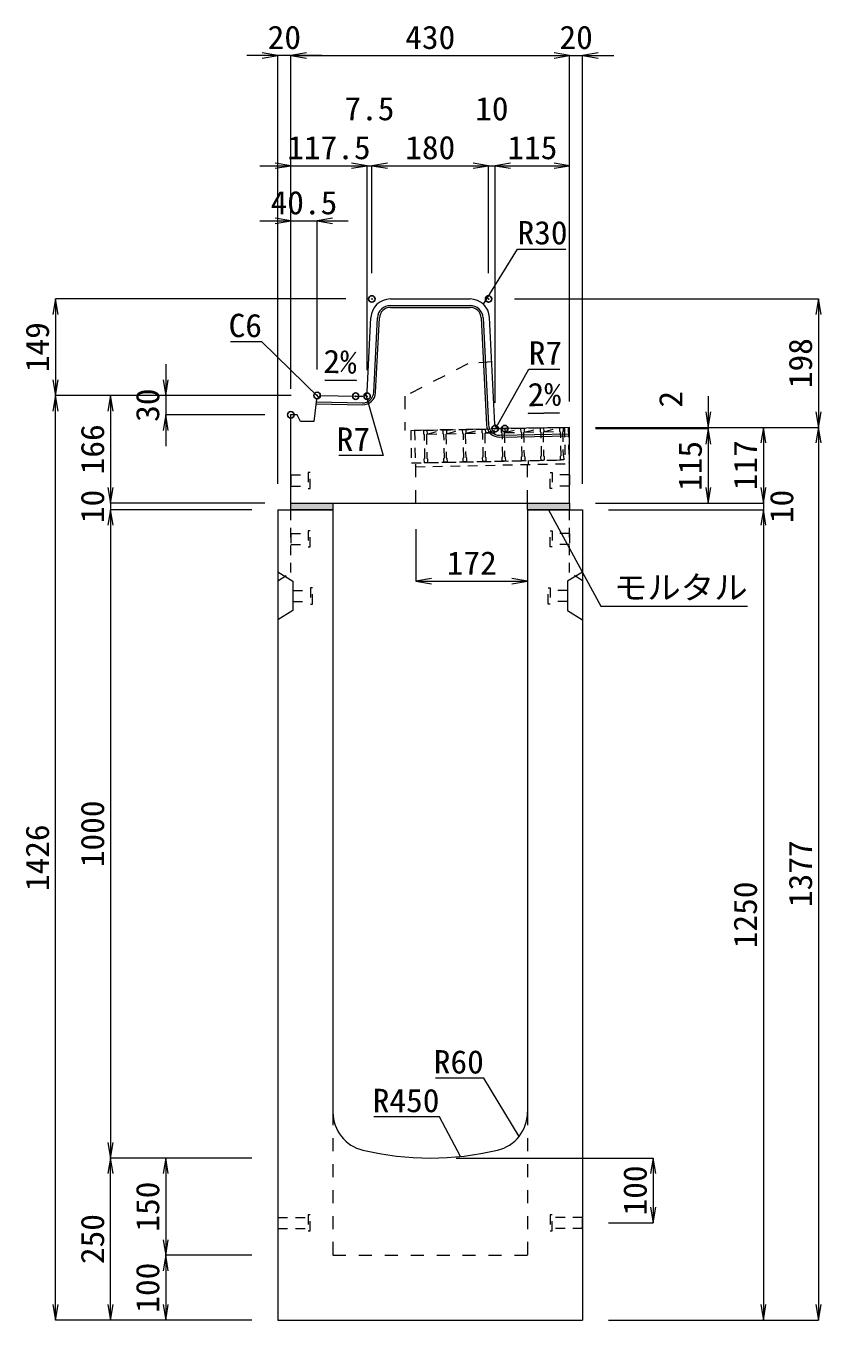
# Model space of a CAD drawing. Units: millimetres at full size. Extents: x -22536 to 51867, y -19720 to 38340.
# Drawn here: x 19776 to 21003, y -14970 to -12974 of the extents above; entities that cross this region are included whole.
import ezdxf
from ezdxf.enums import TextEntityAlignment as Align

# ---------------------------------------------------------------- set-up
doc = ezdxf.new("R2010")
doc.units = ezdxf.units.MM
doc.header["$LTSCALE"] = 20
doc.header["$PDMODE"] = 32
doc.header["$PDSIZE"] = 10
doc.linetypes.add('USER1', pattern=[2, 1, -1])
doc.linetypes.add('USER2', pattern=[1.35, 0.75, -0.6])
for name, color, linetype, lineweight in [('インサート', 3, 'USER2', 9), ('グレーチング', 7, 'USER2', 5), ('モルタル', 7, 'Continuous', 9), ('受枠', 3, 'USER2', 9), ('寸法線', 7, 'Continuous', 13), ('引出線', 4, 'Continuous', 13), ('本体', 2, 'Continuous', 13), ('目地', 132, 'Continuous', 5)]:
    doc.layers.add(name, color=color, linetype=linetype, lineweight=lineweight)
doc.layers.add('作業エリア', color=11, linetype='Continuous')
doc.styles.add('ＭＳ 明朝', font='')
doc.styles.get('ＭＳ 明朝').set_extended_font_data('MS Mincho')

# ---------------------------------------------------------------- blocks, each defined once
blk = doc.blocks.new('open_arrow')
at = {"color": 0, "linetype": 'Continuous', "lineweight": -2}
blk.add_lwpolyline([(7.5, 1.25), (0, 0), (7.5, -1.25)], dxfattribs=at)

msp = doc.modelspace()

# ---------------------------------------------------------------- hatches: boundary and pattern name
at = {"layer": 'モルタル'}
for points in [[(20250, -13720), (20250, -13710), (20185, -13710), (20185, -13720)], [(20615, -13720), (20615, -13710), (20550, -13710), (20550, -13720)]]:
    msp.add_hatch(color=256, dxfattribs=at).paths.add_polyline_path(points)

# ---------------------------------------------------------------- linework, layer by layer
at = {"layer": 'インサート'}
for p, q in [((20185, -13666.5), (20212, -13666.5)), ((20185, -13666.5), (20185, -13683.5)), ((20215, -13662.5), (20212, -13662.5)), ((20212, -13662.5), (20212, -13687.5)), ((20215, -13687.5), (20215, -13662.5)), ((20585, -13662.5), (20588, -13662.5)), ((20585, -13687.5), (20585, -13662.5)), ((20588, -13662.5), (20588, -13687.5)), ((20615, -13666.5), (20588, -13666.5)), ((20615, -13666.5), (20615, -13683.5)), ((20185, -13683.5), (20212, -13683.5)), ((20212, -13687.5), (20215, -13687.5)), ((20588, -13687.5), (20585, -13687.5)), ((20615, -13683.5), (20588, -13683.5)), ((20215, -13752.5), (20212, -13752.5)), ((20212, -13752.5), (20212, -13777.5)), ((20215, -13777.5), (20215, -13752.5)), ((20585, -13752.5), (20588, -13752.5)), ((20585, -13777.5), (20585, -13752.5)), ((20588, -13752.5), (20588, -13777.5)), ((20185, -13756.5), (20212, -13756.5)), ((20185, -13756.5), (20185, -13773.5)), ((20185, -13773.5), (20212, -13773.5)), ((20615, -13756.5), (20588, -13756.5)), ((20615, -13773.5), (20588, -13773.5)), ((20615, -13756.5), (20615, -13773.5)), ((20212, -13777.5), (20215, -13777.5)), ((20588, -13777.5), (20585, -13777.5)), ((20188.2, -13844.5), (20215.2, -13844.5)), ((20188.2, -13844.5), (20188.2, -13861.5)), ((20218.2, -13840.5), (20215.2, -13840.5)), ((20215.2, -13840.5), (20215.2, -13865.5)), ((20218.2, -13865.5), (20218.2, -13840.5)), ((20581.8, -13840.5), (20584.8, -13840.5)), ((20581.8, -13865.5), (20581.8, -13840.5)), ((20584.8, -13840.5), (20584.8, -13865.5)), ((20611.8, -13844.5), (20584.8, -13844.5)), ((20611.8, -13844.5), (20611.8, -13861.5)), ((20188.2, -13861.5), (20215.2, -13861.5)), ((20215.2, -13865.5), (20218.2, -13865.5)), ((20584.8, -13865.5), (20581.8, -13865.5)), ((20611.8, -13861.5), (20584.8, -13861.5)), ((20165, -14811.5), (20212, -14811.5)), ((20165, -14811.5), (20165, -14828.5)), ((20215, -14807.5), (20212, -14807.5)), ((20212, -14807.5), (20212, -14832.5)), ((20215, -14832.5), (20215, -14807.5)), ((20588, -14807.5), (20585, -14807.5)), ((20585, -14807.5), (20585, -14832.5)), ((20588, -14832.5), (20588, -14807.5)), ((20635, -14811.5), (20588, -14811.5)), ((20635, -14828.5), (20635, -14811.5)), ((20165, -14828.5), (20212, -14828.5)), ((20635, -14828.5), (20588, -14828.5)), ((20212, -14832.5), (20215, -14832.5)), ((20585, -14832.5), (20588, -14832.5))]:
    msp.add_line(p, q, dxfattribs=at)
at = {"layer": 'グレーチング'}
for p, q in [((20389.92, -13597.5), (20604.88, -13593.2)), ((20545.01, -13600.4), (20569.89, -13593.9)), ((20575.01, -13599.8), (20599.88, -13593.3)), ((20395.04, -13603.4), (20419.92, -13596.9)), ((20395.04, -13603.4), (20420.04, -13602.9)), ((20425.04, -13602.8), (20449.91, -13596.3)), ((20425.04, -13602.8), (20450.03, -13602.3)), ((20455.03, -13602.2), (20479.91, -13595.7)), ((20455.03, -13602.2), (20480.03, -13601.7)), ((20485.03, -13601.6), (20509.9, -13595.1)), ((20485.03, -13601.6), (20510.02, -13601.1)), ((20515.02, -13601), (20539.89, -13594.5)), ((20515.02, -13601), (20540.01, -13600.5)), ((20545.01, -13600.4), (20570.01, -13599.9)), ((20575.01, -13599.8), (20600, -13599.3)), ((20390.92, -13647.49), (20605.88, -13643.19))]:
    msp.add_line(p, q, dxfattribs=at)
for points in [[(20569.89, -13593.9), (20574.89, -13593.8), (20575.01, -13599.8), (20574.03, -13600.82), (20574.75, -13636.81), (20575.77, -13637.79), (20575.89, -13643.79), (20570.89, -13643.89), (20570.77, -13637.89), (20571.75, -13636.87), (20571.03, -13600.88), (20570.01, -13599.9)], [(20599.88, -13593.3), (20604.88, -13593.2), (20605, -13599.2), (20604.02, -13600.22), (20604.74, -13636.21), (20605.76, -13637.19), (20605.88, -13643.19), (20600.88, -13643.29), (20600.76, -13637.29), (20601.74, -13636.27), (20601.02, -13600.28), (20600, -13599.3)], [(20389.92, -13597.5), (20394.92, -13597.4), (20395.04, -13603.4), (20394.06, -13604.42), (20394.78, -13640.41), (20395.8, -13641.39), (20395.92, -13647.39), (20390.92, -13647.49), (20390.8, -13641.49), (20391.78, -13640.47), (20391.06, -13604.48), (20390.04, -13603.5)], [(20419.92, -13596.9), (20424.92, -13596.8), (20425.04, -13602.8), (20424.06, -13603.82), (20424.78, -13639.81), (20425.8, -13640.79), (20425.92, -13646.79), (20420.92, -13646.89), (20420.8, -13640.89), (20421.78, -13639.87), (20421.06, -13603.88), (20420.04, -13602.9)], [(20449.91, -13596.3), (20454.91, -13596.2), (20455.03, -13602.2), (20454.05, -13603.22), (20454.77, -13639.21), (20455.79, -13640.19), (20455.91, -13646.19), (20450.91, -13646.29), (20450.79, -13640.29), (20451.77, -13639.27), (20451.05, -13603.28), (20450.03, -13602.3)], [(20479.91, -13595.7), (20484.91, -13595.6), (20485.03, -13601.6), (20484.05, -13602.62), (20484.77, -13638.61), (20485.79, -13639.59), (20485.91, -13645.59), (20480.91, -13645.69), (20480.79, -13639.69), (20481.77, -13638.67), (20481.05, -13602.68), (20480.03, -13601.7)], [(20509.9, -13595.1), (20514.9, -13595), (20515.02, -13601), (20514.04, -13602.02), (20514.76, -13638.01), (20515.78, -13638.99), (20515.9, -13644.99), (20510.9, -13645.09), (20510.78, -13639.09), (20511.76, -13638.07), (20511.04, -13602.08), (20510.02, -13601.1)], [(20539.89, -13594.5), (20544.89, -13594.4), (20545.01, -13600.4), (20544.03, -13601.42), (20544.75, -13637.41), (20545.77, -13638.39), (20545.89, -13644.39), (20540.89, -13644.49), (20540.77, -13638.49), (20541.75, -13637.47), (20541.03, -13601.48), (20540.01, -13600.5)]]:
    msp.add_lwpolyline(points, close=True, dxfattribs=at)
at = {"layer": 'モルタル'}
for points in [[(20185, -13710), (20250, -13710), (20250, -13720), (20185, -13720)], [(20550, -13710), (20615, -13710), (20615, -13720), (20550, -13720)]]:
    msp.add_lwpolyline(points, close=True, dxfattribs=at)
at = {"layer": '作業エリア'}
for p in [(20310, -13395), (20490, -13395), (20225.5, -13543.81), (20285, -13545), (20302.5, -13545), (20185, -13573.81), (20500, -13595), (20515, -13595)]:
    msp.add_point(p, dxfattribs=at)
at = {"layer": '受枠'}
for p, q in [((20369.93, -13597.9), (20612.88, -13593.04)), ((20606.88, -13593.16), (20607.88, -13643.15)), ((20612.88, -13593.04), (20614, -13649.03)), ((20369.93, -13597.9), (20370.93, -13647.89)), ((20375.93, -13597.78), (20377.05, -13653.77)), ((20370.93, -13647.89), (20607.88, -13643.15)), ((20377.05, -13653.77), (20614, -13649.03)), ((20550.89, -13644.29), (20551.01, -13650.29))]:
    msp.add_line(p, q, dxfattribs=at)
at = {"layer": '寸法線'}
for p, q in [((20233, -13019.42), (20117, -13019.42)), ((20165, -13680), (20165, -13019.42)), ((20185, -13019.42), (20615, -13019.42)), ((20185, -13533.81), (20185, -13019.42)), ((20185, -13533.81), (20185, -13019.42)), ((20567, -13019.42), (20683, -13019.42)), ((20615, -13553), (20615, -13019.42)), ((20615, -13553), (20615, -13019.42)), ((20635, -13680), (20635, -13019.42)), ((20137, -13189.42), (20302.5, -13189.42)), ((20185, -13533.81), (20185, -13189.42)), ((20254.5, -13189.42), (20358, -13189.42)), ((20302.5, -13505), (20302.5, -13189.42)), ((20302.5, -13505), (20302.5, -13189.42)), ((20310, -13355), (20310, -13189.42)), ((20310, -13189.42), (20490, -13189.42)), ((20310, -13355), (20310, -13189.42)), ((20442, -13189.42), (20548, -13189.42)), ((20490, -13355), (20490, -13189.42)), ((20490, -13355), (20490, -13189.42)), ((20500, -13555), (20500, -13189.42)), ((20500, -13189.42), (20615, -13189.42)), ((20500, -13555), (20500, -13189.42)), ((20615, -13553), (20615, -13189.42)), ((20137, -13274.42), (20273.5, -13274.42)), ((20185, -13533.81), (20185, -13274.42)), ((20225.5, -13503.81), (20225.5, -13274.42)), ((19822.06, -13395), (19822.06, -13543.81)), ((20270, -13395), (19822.06, -13395)), ((20530, -13395), (20998.78, -13395)), ((20998.78, -13395), (20998.78, -13593)), ((19992.06, -13495.81), (19992.06, -13621.81)), ((20185.5, -13543.81), (19822.06, -13543.81)), ((19822.06, -14970), (19822.06, -13543.81)), ((20185.5, -13543.81), (19822.06, -13543.81)), ((19907.06, -13543.81), (19907.06, -13710)), ((20185.5, -13543.81), (19907.06, -13543.81)), ((20185.5, -13543.81), (19992.06, -13543.81)), ((20828.78, -13545), (20828.78, -13643)), ((20145, -13573.81), (19992.06, -13573.81)), ((20655, -13593), (20828.78, -13593)), ((20655, -13593), (20913.78, -13593)), ((20655, -13593), (20998.78, -13593)), ((20655, -13593), (20998.78, -13593)), ((20913.78, -13593), (20913.78, -13710)), ((20998.78, -13593), (20998.78, -14970)), ((20655, -13595), (20828.78, -13595)), ((20655, -13595), (20828.78, -13595)), ((20828.78, -13595), (20828.78, -13710)), ((19907.06, -13662), (19907.06, -13768)), ((20913.78, -13662), (20913.78, -13768)), ((20145, -13710), (19907.06, -13710)), ((20145, -13710), (19907.06, -13710)), ((20655, -13710), (20828.78, -13710)), ((20655, -13710), (20913.78, -13710)), ((20655, -13710), (20913.78, -13710)), ((20125, -13720), (19907.06, -13720)), ((19907.06, -13720), (19907.06, -14720)), ((20125, -13720), (19907.06, -13720)), ((20675, -13720), (20913.78, -13720)), ((20675, -13720), (20913.78, -13720)), ((20913.78, -13720), (20913.78, -14970)), ((20378, -13750), (20378, -13830.23)), ((20378, -13830.23), (20550, -13830.23)), ((20125, -14720), (19907.06, -14720)), ((19907.06, -14970), (19907.06, -14720)), ((20125, -14720), (19907.06, -14720)), ((19992.06, -14720), (19992.06, -14870)), ((20125, -14720), (19992.06, -14720)), ((20440, -14720), (20743.78, -14720)), ((20743.78, -14720), (20743.78, -14820)), ((20675, -14820), (20743.78, -14820)), ((20125, -14870), (19992.06, -14870)), ((19992.06, -14870), (19992.06, -14970)), ((20125, -14870), (19992.06, -14870)), ((20125, -14970), (19822.06, -14970)), ((20125, -14970), (19907.06, -14970)), ((20125, -14970), (19992.06, -14970)), ((20675, -14970), (20913.78, -14970)), ((20675, -14970), (20998.78, -14970))]:
    msp.add_line(p, q, dxfattribs=at)
at = {"layer": '引出線'}
for points in [[(20482.14, -13403.26), (20534.6, -13317.93), (20609.27, -13317.93)], [(20228.13, -13546.85), (20140.5, -13461.04), (20092.16, -13461.04)], [(20501.83, -13593.07), (20551.86, -13503.47), (20599.79, -13503.47)], [(20286.1, -13520.96), (20237.36, -13519.98), (20286.11, -13520.96)], [(20300.67, -13543.07), (20327.18, -13636.44), (20259.25, -13636.44)], [(20550.86, -13571.41), (20599.57, -13570.44), (20550.83, -13571.41)], [(20582.5, -13720), (20663.13, -13869.03), (20889.05, -13869.03)], [(20537.07, -14686.68), (20482.66, -14596.79), (20407.98, -14596.79)], [(20446.44, -14717.6), (20414.22, -14656.45), (20313.21, -14656.45)]]:
    msp.add_lwpolyline(points, dxfattribs=at)
at = {"layer": '本体'}
for p, q in [((20338.54, -13395), (20461.46, -13395)), ((20302.83, -13538.35), (20308.57, -13423.5)), ((20499.67, -13588.35), (20491.43, -13423.5)), ((20224.76, -13549.76), (20220.5, -13583.81)), ((20224.76, -13549.76), (20231.5, -13543.93)), ((20231.5, -13543.93), (20285, -13545)), ((20285, -13545), (20295.84, -13545)), ((20185, -13710), (20185, -13573.81)), ((20195, -13573.81), (20185, -13573.81)), ((20200, -13583.81), (20195, -13573.81)), ((20220.5, -13583.81), (20200, -13583.81)), ((20615, -13593), (20515, -13595)), ((20615, -13710), (20615, -13593)), ((20515, -13595), (20506.66, -13595)), ((20185, -13710), (20615, -13710)), ((20165, -13720), (20165, -14970)), ((20165, -13720), (20250, -13720)), ((20250, -13720), (20250, -14649.47)), ((20550, -13720), (20635, -13720)), ((20550, -13720), (20550, -14649.47)), ((20635, -13720), (20635, -14970)), ((20165, -14970), (20635, -14970))]:
    msp.add_line(p, q, dxfattribs=at)
at = {"layer": '本体', "linetype": 'USER1'}
for p, q in [((20494.85, -13492), (20458, -13495)), ((20458, -13495), (20361, -13545)), ((20361, -13545), (20361, -13598.08)), ((20515, -13595), (20361, -13598.08)), ((20378, -13710), (20378, -13647.75)), ((20550, -13710), (20550, -13644.31))]:
    msp.add_line(p, q, dxfattribs=at)
at = {"layer": '本体', "linetype": 'USER2', "lineweight": 9}
for p, q in [((20185, -13817), (20185, -13720)), ((20615, -13817), (20615, -13720)), ((20165, -13829.5), (20185, -13817)), ((20635, -13829.5), (20615, -13817))]:
    msp.add_line(p, q, dxfattribs=at)
at = {"layer": '本体', "lineweight": 9}
for p, q in [((20165, -13816), (20188.2, -13830.5)), ((20188.2, -13830.5), (20188.2, -13875.5)), ((20634.58, -13816.26), (20611.8, -13830.5)), ((20611.8, -13830.5), (20611.8, -13875.5)), ((20188.2, -13875.5), (20165, -13890)), ((20611.8, -13875.5), (20635, -13890))]:
    msp.add_line(p, q, dxfattribs=at)
at = {"layer": '本体', "linetype": 'USER1', "lineweight": 15}
for p, q in [((20250, -14649.47), (20250, -14870)), ((20550, -14649.47), (20550, -14870)), ((20250, -14870), (20550, -14870))]:
    msp.add_line(p, q, dxfattribs=at)
at = {"layer": '本体'}
for centre, radius, start, end in [((20338.54, -13425), 30, 90, 177.13759), ((20461.46, -13425), 30, 2.86241, 90), ((20295.84, -13538), 7, 270, 357.13759), ((20506.66, -13588), 7, 182.86241, 270), ((20310, -14649.47), 60, 180, 256.65764), ((20490, -14649.47), 60, 283.34236, 0), ((20400, -14270), 450, 256.65764, 283.34236)]:
    msp.add_arc(centre, radius, start, end, dxfattribs=at)
at = {"layer": '目地'}
for p, q in [((20338.54, -13405), (20461.46, -13405)), ((20338.54, -13408), (20461.46, -13408)), ((20312.81, -13539.06), (20318.56, -13424)), ((20315.81, -13539.21), (20321.56, -13424.15)), ((20478.44, -13424.15), (20486.69, -13589.16)), ((20481.44, -13424), (20489.69, -13589.01)), ((20224.25, -13553.79), (20295.49, -13555.21)), ((20223.88, -13556.78), (20295.43, -13558.21)), ((20507.01, -13605.16), (20615, -13603)), ((20507.07, -13608.16), (20615, -13606))]:
    msp.add_line(p, q, dxfattribs=at)
for centre, radius, start, end in [((20338.54, -13425), 20, 90, 177.13759), ((20338.54, -13425), 17, 90, 177.13759), ((20461.46, -13425), 20, 2.86241, 90), ((20461.46, -13425), 17, 2.86241, 90), ((20295.83, -13538.22), 20, 268.85424, 357.13759), ((20295.83, -13538.22), 17, 268.85424, 357.13759), ((20506.67, -13588.17), 20, 182.86241, 271.14576), ((20506.67, -13588.17), 17, 182.86241, 271.14576)]:
    msp.add_arc(centre, radius, start, end, dxfattribs=at)

# ---------------------------------------------------------------- block references
at = {"layer": '寸法線', "xscale": 3.2, "yscale": 3.2}
for p, rotation in [((20165, -13019.42), 180), ((20615, -13019.42), 180), ((20615, -13019.42), 180), ((20185, -13189.42), 180), ((20302.5, -13189.42), 180), ((20302.5, -13189.42), 180), ((20490, -13189.42), 180), ((20490, -13189.42), 180), ((20615, -13189.42), 180), ((20185, -13274.42), 180), ((19822.06, -13395), 270), ((20998.78, -13395), 270), ((19822.06, -13543.81), 90), ((19992.06, -13543.81), 90), ((19822.06, -13543.81), 270), ((19907.06, -13543.81), 270), ((19992.06, -13573.81), 270), ((20828.78, -13593), 90), ((20998.78, -13593), 90), ((20913.78, -13593), 270), ((20998.78, -13593), 270), ((20828.78, -13595), 270), ((20828.78, -13595), 270), ((19907.06, -13710), 90), ((19907.06, -13710), 90), ((20828.78, -13710), 90), ((20913.78, -13710), 90), ((20913.78, -13710), 90), ((19907.06, -13720), 270), ((19907.06, -13720), 270), ((20913.78, -13720), 270), ((20913.78, -13720), 270), ((20550, -13830.23), 180), ((19907.06, -14720), 90), ((19907.06, -14720), 270), ((19992.06, -14720), 270), ((20743.78, -14720), 270), ((20743.78, -14820), 90), ((19992.06, -14870), 90), ((19992.06, -14870), 270), ((19822.06, -14970), 90), ((19907.06, -14970), 90), ((19992.06, -14970), 90), ((20913.78, -14970), 90), ((20998.78, -14970), 90)]:
    msp.add_blockref('open_arrow', p, dxfattribs=dict(at, rotation=rotation))
for p in [(20185, -13019.42), (20185, -13019.42), (20635, -13019.42), (20310, -13189.42), (20310, -13189.42), (20500, -13189.42), (20500, -13189.42), (20225.5, -13274.42), (20378, -13830.23)]:
    msp.add_blockref('open_arrow', p, dxfattribs=at)
at = {"layer": '引出線', "xscale": 0.0533, "yscale": 0.0533}
for p, rotation in [((20482.14, -13403.26), 58.4), ((20286.1, -13520.96), 178.9), ((20228.13, -13546.85), 135.6), ((20300.67, -13543.07), 285.9), ((20550.86, -13571.41), 1.1), ((20501.83, -13593.07), 60.8), ((20582.5, -13720), 298.4), ((20537.07, -14686.68), 121.2), ((20446.44, -14717.6), 117.8)]:
    msp.add_blockref('open_arrow', p, dxfattribs=dict(at, rotation=rotation))

# ---------------------------------------------------------------- texts
at = {"layer": '寸法線', "style": 'ＭＳ 明朝', "width": 1.05}
for s, p in [('20', (20175, -12991.42)), ('430', (20400, -12991.42)), ('20', (20625, -12991.42)), ('7.5', (20306.25, -13101.42)), ('10', (20495, -13101.42)), ('117.5', (20243.75, -13161.42)), ('180', (20400, -13161.42)), ('115', (20557.5, -13161.42)), ('40.5', (20205.25, -13246.42)), ('172', (20464, -13802.23))]:
    msp.add_text(s, height=36.03, dxfattribs=at).set_placement(p, align=Align.MIDDLE_CENTER)
for s, p in [('149', (19794.06, -13469.41)), ('198', (20970.78, -13494)), ('30', (19964.06, -13558.81)), ('2', (20770.78, -13549.66)), ('166', (19879.06, -13626.91)), ('115', (20800.78, -13652.5)), ('117', (20885.78, -13651.5)), ('10', (19879.06, -13715)), ('10', (20941.78, -13715)), ('1000', (19879.06, -14220)), ('1426', (19794.06, -14256.91)), ('1377', (20970.78, -14281.5)), ('1250', (20885.78, -14345)), ('100', (20715.78, -14770)), ('150', (19964.06, -14795)), ('250', (19879.06, -14845)), ('100', (19964.06, -14920))]:
    msp.add_text(s, height=36.03, rotation=90, dxfattribs=at).set_placement(p, align=Align.MIDDLE_CENTER)
at = {"layer": '引出線', "style": 'ＭＳ 明朝', "width": 1.05}
for s, p in [('R30', (20534.6, -13274.73)), ('R7', (20551.86, -13460.27)), ('モルタル', (20683.13, -13821.92))]:
    msp.add_text(s, height=36.03, dxfattribs=at).set_placement(p, align=Align.TOP_LEFT)
for s, p in [('C6', (20140.5, -13417.84)), ('R7', (20307.18, -13593.24)), ('R60', (20482.66, -14553.59)), ('R450', (20414.22, -14613.25))]:
    msp.add_text(s, height=36.03, dxfattribs=at).set_placement(p, align=Align.TOP_RIGHT)
msp.add_text('2%', height=36.03, rotation=358.854, dxfattribs=at).set_placement((20287.05, -13474.06), align=Align.TOP_RIGHT)
msp.add_text('2%', height=36.03, rotation=1.146, dxfattribs=at).set_placement((20549.89, -13524.52), align=Align.TOP_LEFT)

doc.saveas('drawing.dxf')
